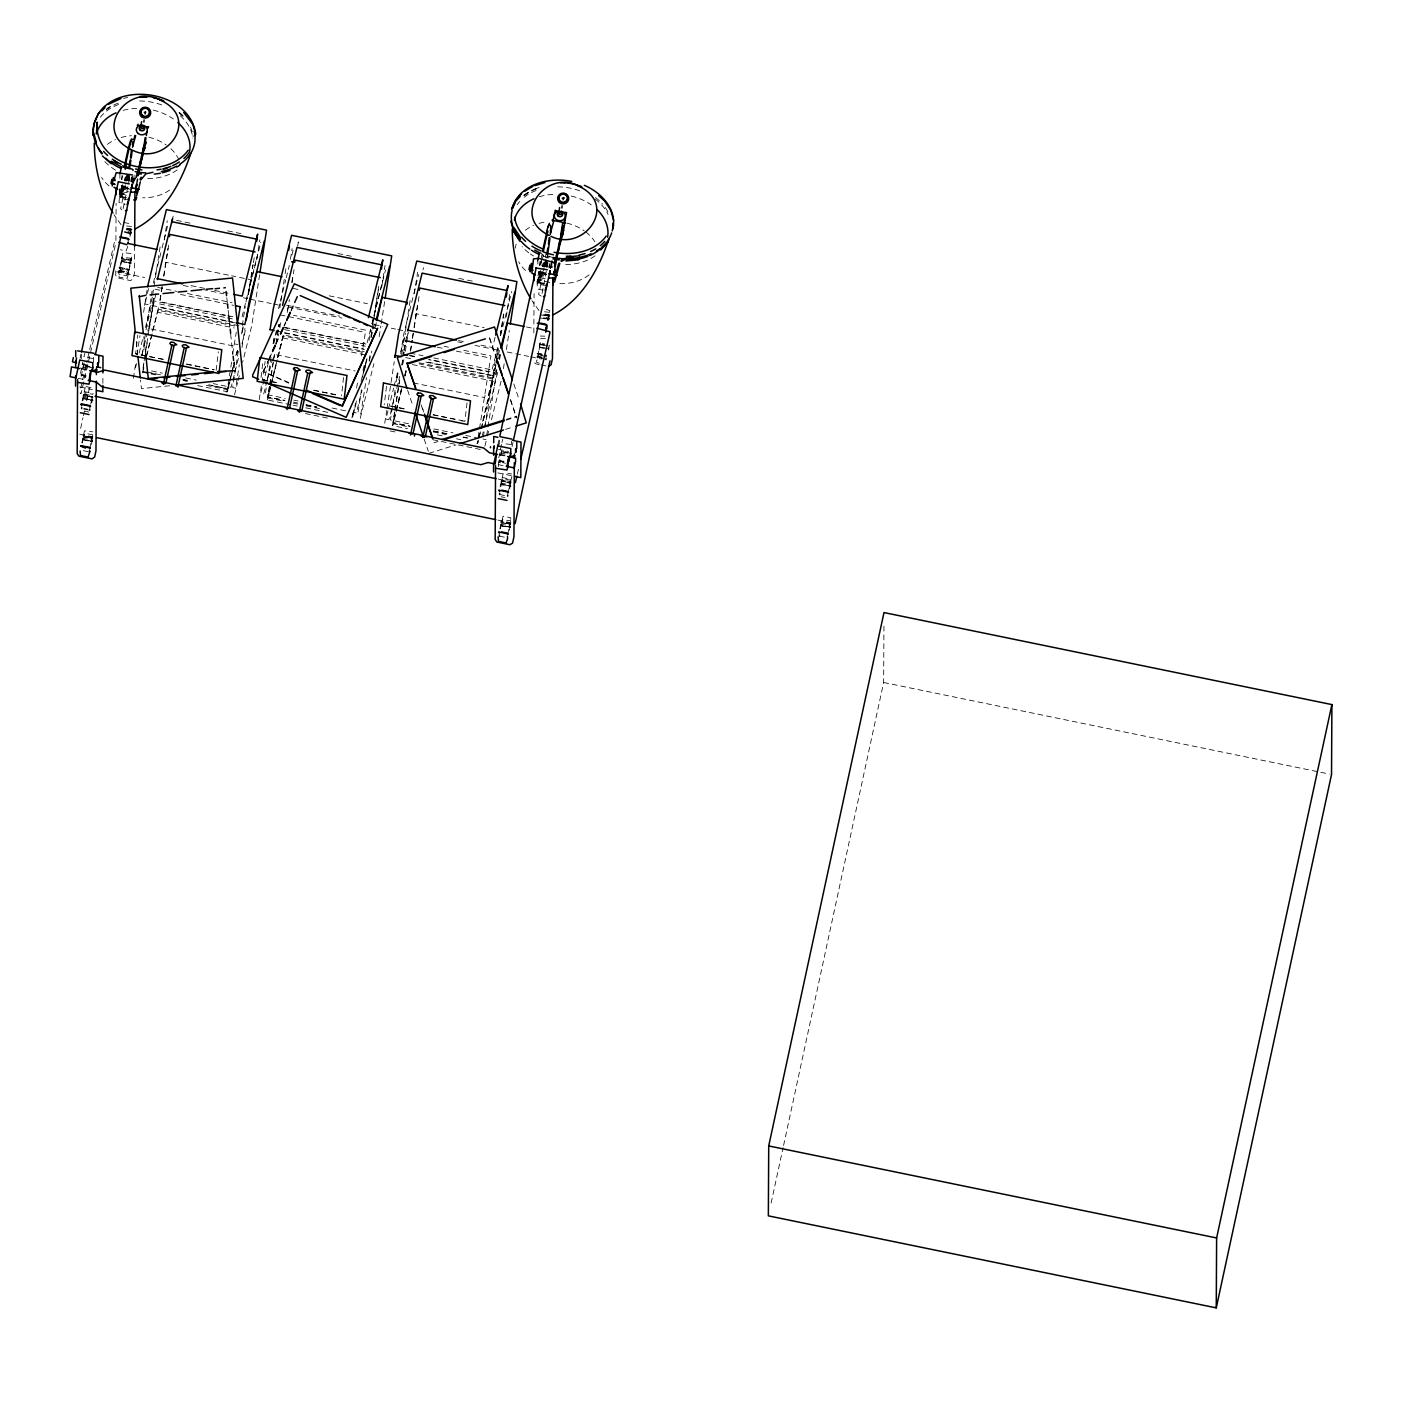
<?xml version="1.0" encoding="UTF-8"?>
<svg xmlns="http://www.w3.org/2000/svg" width="1402" height="1402" viewBox="0 0 1402 1402"><rect width="100%" height="100%" fill="white"/><g stroke="black" fill="none" stroke-linecap="round" stroke-linejoin="round"><path stroke-width="0.75" stroke-dasharray="5 3.75" d="M85.978 375.385L80.966 374.982L85.855 377.033M81.316 358.579L81.334 354.566M81.631 374.614L85.978 376.384M82.858 439.299L83.734 438.423L91.796 440.088L92.655 441.315L91.463 441.7L82.858 439.299L92.655 441.315M92.707 435.496L92.672 438.318L91.481 438.686L83.857 437.126L82.893 435.444L92.69 437.459M83.086 398.256L83.945 397.344L92.024 398.992L92.882 400.271L91.673 400.639L83.086 398.256L92.882 400.271M83.104 395.136L83.962 394.225L92.847 397.116L84.067 395.977L83.104 395.136L92.9 397.152M91.849 367.622L84.225 366.062L83.261 365.221L84.12 364.362M83.296 439.895L92.006 441.683M83.314 436.898L92.024 438.686M83.507 398.834L91.673 399.605L92.217 400.621M83.524 395.732L91.691 396.503L92.234 397.52M83.682 365.817L89.938 366.237M93.531 362.312L93.566 356.897M102.872 383.377L102.924 375.017M115.753 270.972L115.718 275.318L117.435 277.894L130.509 280.575L133.137 278.91L134.504 272.531L134.645 246.419M115.91 240.496L116.103 203.483M119.1 271.34L128.896 273.635L128.476 272.198L119.117 270.779L119.047 277.228L127.337 278.244L131.683 258.108L131.28 253.587L122.99 252.553L118.644 272.707L119.065 274.231L126.688 275.791L127.144 273.67M119.135 267.782L119.976 269.009L128.055 270.656L128.931 269.78L127.95 268.956L119.135 267.782L128.931 269.78M126.425 197.489L120.151 196.333L120.362 197.927M119.871 178.299L119.889 174.286M119.766 270.411L128.476 272.198M119.783 267.414L128.493 269.202M120.151 196.333L128.318 198.891M121.396 261.017L122.272 260.141L130.333 261.806L131.192 263.033L130 263.418L121.396 261.017L131.192 263.033M130.351 258.809L131.21 260.036L130 260.421L122.395 258.844L121.413 257.162L131.017 258.283L128.02 274.319L127.582 273.548M130.386 189.34L122.763 187.78L121.799 186.098L128.704 187.325M121.834 261.613L130.544 263.401M121.851 258.616L130.561 260.404M122.219 187.535L128.476 187.956M124.427 232.469L130.701 233.626L124.445 231.418M126.355 229.753L130.701 230.506L126.355 228.701M130.701 233.626L131.35 232.364L126.46 231.155M130.701 230.506L131.367 229.262L126.478 228.053M132.068 184.03L132.103 176.81M498.464 466.551L498.499 459.33L501.513 444.381M503.966 461.258L498.954 460.855L503.844 462.923M499.305 444.452L499.322 440.456M499.603 460.487L503.949 462.257M500.847 525.189L501.723 524.313L509.785 525.96L510.643 527.187L501.828 526.013L500.847 525.189L510.643 527.187M499.831 528.799L503.108 516.181L510.731 517.741L510.661 524.19L501.303 522.771L500.865 521.334L510.661 523.332M501.057 484.128L501.934 483.217L509.995 484.882L510.854 486.143L502.039 484.952L501.057 484.128L510.854 486.143M501.075 481.026L501.951 480.115L510.433 482.148L510.223 483.392L501.075 481.026L510.871 483.042L511.818 476.435M507.927 453.109L502.214 451.935L501.233 450.252M501.285 525.768L509.995 527.555M501.303 522.771L509.995 524.558M501.495 484.724L502.039 483.918L510.205 486.512M501.513 481.605L502.056 480.816L510.223 483.392M501.671 451.707L507.927 452.11M510.871 483.042L510.013 481.762M511.537 444.574L511.555 440.964M533.847 332.905L534.057 293.719M537.036 281.048L537.422 289.04L545.045 290.6M542.101 357.054L537.089 356.651L536.598 362.347L542.749 364.275M542.118 354.058L537.772 353.286L537.106 354.513L546.044 356.546M544.397 283.379L538.14 282.223L538.333 283.817M537.842 264.172L537.86 260.176L537.071 263.891M537.755 356.283L542.101 358.053M537.772 353.286L542.118 355.056M538.14 282.223L542.486 283.993M544.169 348.52L539.805 347.503L540.243 346.031M544.186 345.505L539.823 344.489L539.402 343.052L544.519 343.928M546.465 274.827L540.751 273.653L539.77 271.97L546.692 273.197M539.805 347.503L544.169 347.521M539.823 344.489L544.186 344.506M540.208 273.425L546.465 273.828M540.506 317.956L548.673 319.498L542.416 317.308M540.524 314.837L548.69 316.396L542.434 314.188M548.515 349.291L548.322 347.678M548.673 319.498L549.339 318.254L542.416 316.624M548.69 316.396L549.356 315.135L542.434 313.522M550.057 268.097L550.092 262.682M783.578 1145.452L883.646 682.494L883.943 625.678M128.003 174.899L126.005 180.788L126.758 174.829M545.588 262.524L543.976 266.66L544.502 262.262M131.473 181.682L131.928 176.319M132.594 176.862L132.734 182.803M132.664 180.77L133.102 175.53M133.681 181.577L133.996 177.966M134.96 174.987L134.925 182.611L133.225 181.787L135.766 177.108M549.461 267.554L549.759 263.979M551.319 266.958L551.775 261.648M551.669 267.467L552.125 262.034M127.074 177.984L127.302 175.25M545.063 263.874L545.29 261.123M119.783 189.796L119.205 195.544L120.414 197.805L122.64 194.633L126.092 181.927M120.029 188.289L119.696 196L122.955 185.239M122.062 187.64L121.588 196.262L124.743 186.413M540.05 273.53L539.823 280.365L537.93 280.102L540.927 271.112M163.158 359.438L135.608 353.777L137.799 335.183M216.153 370.321L218.344 351.744M261.035 377.418L262.735 362.978M343.525 377.453L341.527 395.855M386.514 386.286L384.253 404.635M467.059 402.847L464.886 421.424L458.524 420.109M121.816 189.147L122.377 185.467M540.366 271.34L539.577 282.152L542.732 272.286M126.11 181.138L126.636 177.756M126.671 180.805L127.179 177.493M127.424 180.77L127.932 177.511M127.985 180.437L128.739 175.653M128.336 180.385L128.879 176.88M133.383 378.19L135.696 363.311M137.01 354.811L139.972 335.691M143.6 312.331L147.21 288.952M142.058 355.74L150.995 298.03L154.01 298.626L149.033 330.714M151.328 295.892L152.327 289.478M152.327 297.084L145.335 328.366M152.66 294.946L153.659 288.532M153.992 286.394L160.284 245.788M143.863 362.82L142.531 371.372L148.91 372.687M144.196 360.682L147.823 337.181M148.156 335.043L153.799 298.714M143.74 364.906L142.776 371.197L143.793 367.061M145.072 356.353L147.718 339.266M155.99 293.439L147.823 331.047M164.279 239.987L167.259 220.762M234.625 325.965L158.076 310.245L157.76 312.243L234.309 327.98M235.098 322.916L158.549 307.178L158.233 309.194L241.179 326.228M162.019 286.779L159.372 303.884L225.284 317.43M163.666 276.089L167.977 248.312M162.229 286.727L159.916 301.693L225.845 315.24M163.894 276.036L168.853 243.983M231.628 362.172L226.774 392.157L227.317 389.966M232.732 353.69L236.272 332.256M197.594 385.603L227.369 391.719L234.537 361.804M228.14 386.672L227.843 388.669L208.688 384.744M238.305 351.254L232.679 387.6L235.676 388.214L239.321 364.695M242.283 325.615L245.262 306.372M243.142 327.717L241.792 333.851M248.242 294.735L252.886 264.82M248.469 294.683L253.096 264.768M253.429 262.63L254.428 256.215M241.968 347.608L244.964 328.366M256.881 259.019L259.861 239.777M259.633 274.774L251.729 325.772L242.634 362.277M259.23 399.658L261.526 384.779M261.859 382.658L265.153 361.418M266.24 387.881L265.241 394.295L285.272 398.396M267.572 379.329L271.55 353.672L269.92 357.405M273.197 342.982L274.529 334.447M279.822 307.844L280.488 303.568M280.821 301.43L284.799 275.791M285.132 273.653L286.113 267.239M269.359 386.409L267.712 397.099L284.729 400.586M269.692 384.271L273.004 362.89M273.337 360.752L274.336 354.355L355.144 370.952M275.984 343.665L278.963 324.423M290.862 404.775L267.467 399.956L277.228 359.718M269.587 386.356L267.94 396.906L284.957 400.411M269.92 384.218L274.547 354.285M276.212 343.613L279.191 324.37L278.647 326.543L363.714 344.016L364.257 341.825L367.271 342.438L371.39 325.912M279.857 327.7L281.171 319.148M290.442 259.3L292.107 248.61M278.297 356.564L283.239 335.954L361.926 352.13M287.2 312.506L288.514 303.954M291.826 282.573L293.158 274.038M287.743 310.315L289.39 299.625M292.037 282.521L294.034 269.692M297.68 246.191L298.346 241.915L297.785 244.106M351.955 417.884L353.497 409.279M356.581 387.951L358.123 379.346M361.558 355.898L365.747 330.189L293.439 315.327M353.006 414.396L353.322 412.381L356.336 412.994L361.996 390.264M361.488 389.809L357.86 413.31L360.857 413.923L366.483 377.594M364.8 368.428L365.799 362.014M369.112 340.633L370.776 329.961M371.109 335.428L372.424 326.876M372.757 324.738L378.715 286.253M370.987 337.496L371.986 331.1M372.319 328.962L373.3 322.548M373.633 320.41L378.943 286.201M369.147 360.489L370.461 351.955M381.73 286.884L385.042 265.504M379.206 336.62L380.853 326M381.186 323.88L384.814 300.501M384.726 423.246L386.707 410.506M387.04 408.385L394.277 361.628M395.066 390.089L390.422 420.004L410.453 424.123M396.38 381.537L397.712 372.985M400.692 353.742L403.671 334.517L418.62 274.582M401.691 354.934L403.338 344.244M403.671 342.106L405.003 333.571M405.336 331.433L410.628 297.224M394.54 412.135L392.893 422.808L409.892 426.313M394.873 409.997L399.517 380.065M401.831 365.098L402.83 358.684M404.144 350.149L405.143 343.735M401.726 388.547L392.648 425.682L401.936 388.477M394.751 412.065L393.121 422.633L410.138 426.12M395.084 409.945L399.728 380.012M402.041 365.046L403.04 358.632M404.372 350.097L405.353 343.683M405.686 341.545L406.685 335.131L406.142 337.321M405.353 351.289L408.332 332.046M414.309 293.579L417.621 272.198M410.383 351.043L412.03 340.353M412.363 338.215L413.695 329.68M414.028 327.542L418.006 301.886M410.593 350.991L412.258 340.3M412.591 338.162L413.905 329.61M414.238 327.49L419.216 295.419M478.029 441.157L477.714 443.155L480.816 430.764M483.357 436.898L484.689 428.346M485.022 426.208L496.273 353.532M481.324 428.697L493.486 379.153L419.058 363.854M481.114 428.749L493.644 378.102L496.273 361.138M496.606 359L498.271 348.309M500.251 335.499L503.563 314.118M495.835 365.361L482.113 423.632M496.168 363.223L498.481 348.257M500.479 335.428L503.791 314.066M486.704 435.374L487.686 428.959M488.019 426.821L496.974 369.112M498.621 358.421L499.287 354.145M497.64 372.441L484.601 426.313M499.62 359.613L500.619 353.216M506.245 316.87L507.244 310.455M507.577 308.317L510.223 291.23M503.406 368.708L504.387 362.347M506.367 349.589L509.329 330.469M544.099 267.011L544.887 261.929M544.659 266.678L545.168 263.383M545.413 266.66L545.921 263.383M545.974 266.327L546.71 261.543M546.324 266.257L546.868 262.77M80.51 373.44L82.7 362.364M119.976 189.866L119.012 202.396L125.146 204.324M545.36 257.267L545.991 253.815M546.85 258.056L547.516 254.375M547.358 257.933L548.024 254.34M121.343 179.631L122.114 175.285M121.939 179.526L122.57 176.039M539.332 265.504L540.103 261.158M539.928 265.399L540.559 261.929M540.997 263.786L541.628 260.316M549.146 257.267L549.374 256.075M542.521 258.599L543.257 254.901M80.089 358.386L81.001 354.145M84.138 362.943L81.158 376.735L85.627 376.98M122.675 184.678L119.696 198.453L127.985 199.487M123.113 208.67L129.983 176.897M130.631 181.454L131.543 177.213M132.577 182.575L133.505 178.334M80.668 428.416L82.963 417.796M83.419 415.675L84.803 409.314M86.644 400.814L89.395 388.091M81.842 442.927L84.453 430.835L92.742 431.851M82.473 442.927L83.769 434.778L84.19 435.531M89.921 448.377L91.813 437.109M91.41 444.434L92.707 438.388L82.876 436.302M498.078 444.276L498.989 440.035M537.965 275.738L538.789 271.883M501.706 450.796L499.147 462.607L505.526 463.238M540.664 270.551L537.685 284.343L546.412 285.465M547.954 262.77L541.417 297.014M512.028 446.712L512.957 442.471M550.565 268.448L551.477 264.207M500.461 528.817L501.758 520.65L502.179 521.421M507.91 534.25L509.802 522.981M509.399 530.324L510.714 520.738L502.424 519.721L501.969 521.842L510.678 523.629M548.357 350.027L549.672 343.981M771.118 1203.056L783.105 1147.59M127.337 179.859L128.528 174.689M128.09 179.842L128.879 176.442M128.633 179.526L129.773 174.549M128.774 181.121L129.562 177.651M545.799 259.405L543.976 266.66M546.5 260.562L544.607 268.115M546.079 265.714L547.236 260.632M547.376 262.086L545.939 267.712M546.762 267.011L547.551 263.523M80.843 387.951L82.315 381.537M82.806 379.416L87.239 360.209M87.73 358.088L89.202 351.674M89.693 349.554L114.754 240.758M115.192 245.56L81.246 392.963L79.984 393.173L92.865 395.82M82.14 400.99L85.312 387.215M82.946 400.499L84.471 391.631L93.18 393.419M90.727 404.074L92.69 395.557M129.703 234.923L131.63 226.493L125.251 225.845M91.743 402.672L92.655 398.711M127.757 246.366L126.162 250.923L120.449 249.749M130.018 236.517L131.385 230.611M148.559 288.567L144.651 305.496L144.651 303.954L225.617 320.585M375.35 326.964L376.314 322.723M496.623 369.62L495.151 375.964L424.841 361.523M499.059 359.017L500.041 354.794M500.128 486.862L503.3 473.087M500.935 486.371L502.459 477.521L511.152 479.309L508.207 492.084M547.674 320.795L549.619 312.383L541.33 311.332M509.732 488.544L510.871 480.22L503.248 478.66L502.126 481.201L502.81 480.571M548.462 320.427L549.847 310.648L545.606 309.123M517.356 474.104L518.828 467.707M124.27 180.858L125.234 177.002M124.848 180.7L125.812 176.845M125.602 180.805L126.566 176.932M126.198 180.63L127.161 176.775M153.326 283.064L161.055 252.08M162.089 247.944L168.275 223.146M172.621 218.379L173.165 216.188M135.538 367.639L136.572 363.504M139.149 353.164L143.267 336.638M153.396 298.959L146.702 325.825L149.699 326.438L149.155 328.629L234.222 346.101L234.765 343.911L237.779 344.541M154.01 298.626L153.466 300.817L230.033 316.554M142.163 353.795L147.315 333.115M165.173 264.435L165.716 262.244L229.507 275.353M146.176 356.791L158.549 307.178M143.845 368.043L142.303 374.246L142.601 372.231L148.98 373.545M146.737 355.705L158.076 310.245M250.239 281.907L250.783 279.717L231.645 275.791M242.09 316.729L257.547 254.726M245.928 302.096L260.877 242.16M229.174 382.536L227.597 388.862L208.46 384.919M229.7 380.468L231.242 374.264M231.751 372.196L234.327 361.856M235.869 355.67L236.903 351.534M242.055 330.872L243.089 326.736M236.43 354.583L237.464 350.447M241.582 333.921L243.3 326.666M227.369 391.719L234.572 362.785M236.64 354.513L237.674 350.395M238.375 358.351L231.155 387.285L213.262 383.605M241.968 343.876L246.104 327.349M234.537 394.716L237.569 382.536M238.077 380.52L240.11 372.406M278.49 308.79L285.71 279.857M286.236 277.789L289.32 265.399M291.896 255.059L293.964 246.787M268.448 362.364L260.719 393.349L263.734 393.98L266.818 381.572M268.974 360.296L270.516 354.093M273.092 343.753L276.176 331.363M273.933 343.28L278.052 326.736M267.326 379.504L272.496 358.842M276.089 344.366L278.665 334.044M268.255 394.908L270.323 386.637M270.831 384.569L275.984 363.907M277.526 357.703L283.712 332.905L364.538 349.501M277.736 357.65L283.414 334.903L364.222 351.516M267.467 399.956L270.568 387.565M271.077 385.497L276.229 364.835M375.403 307.634L375.964 305.443M371.898 323.844L382.728 280.435M372.126 323.687L373.686 317.483M374.194 315.415L385.532 269.955M362.96 370.251L365.011 361.979M371.197 337.181L372.739 330.977M373.265 328.927L374.807 322.723M352.778 414.571L355.389 404.109M361.05 381.379L366.728 358.649M356.459 400.972L352.533 417.445L356.669 400.902M362.294 377.191L366.921 358.597M363.872 371.968L366.974 359.578M369.217 361.33L371.793 351.008M360.226 418.392L373.878 363.661M400.814 351.639L405.458 333.045M422.966 269.832L423.509 267.642M387.951 410.804L385.9 419.075L388.897 419.689L399.728 376.297M388.477 408.736L393.629 388.074M394.137 386.006L397.747 371.548M398.08 373.125L397.046 377.261L400.061 377.874M403.758 350.395L406.335 340.055M406.843 337.987L407.877 333.851M402.812 363.889L403.846 359.753M415.518 315.871L416.061 313.68L484.128 327.665M393.436 420.618L395.487 412.363M396.012 410.295L401.165 389.616M404.775 375.158L406.317 368.954M404.81 376.139L406.527 368.901M405.02 376.087L407.596 365.747M495.116 337.216L492.54 347.538L477.644 344.489M500.584 333.361L501.127 331.17M497.833 347.328L491.892 370.356L488.895 369.742L488.334 371.933L428.802 359.701M500.654 335.218L511.748 291.528M495.87 364.976L488.124 395.977L485.127 395.346L484.584 397.537L412.276 382.693M496.378 362.908L499.462 350.5M477.679 441.402L477.136 443.593L490.928 355.915L461.153 349.781M478.503 438.107L480.045 431.904M478.713 438.037L480.606 430.817M482.025 436.653L484.076 428.381M484.899 446.151L486.915 438.037M487.423 436.004L489.438 427.908M491.471 419.794L501.075 381.274M542.241 266.748L543.205 262.893M542.837 266.573L543.801 262.735M543.59 266.678L544.554 262.822M544.169 266.52L545.133 262.665M544.081 267.8L539.419 283.257L537.527 282.994L537.194 281.416M83.945 356.581L84.874 353.304M540.453 264.189L541.382 260.895M548.883 268.045L549.409 266.187L541.119 265.083M501.934 442.454L502.845 439.176M540.804 272.531L537.685 281.89L537.457 279.699M126.005 180.788L126.653 178.562M133.944 181.524L135.258 178.194M121.098 191.636L119.959 194.212L121.851 194.492L121.536 193.02M269.026 358.702L262.857 372.914L269.044 359.35M276.106 343.192L278.753 337.374M284.063 325.737L285.815 321.864M291.125 310.228L293.772 304.427M276.106 343.84L279.646 336.077M284.063 326.386L285.833 322.513M291.125 310.876L293.772 305.058M552.37 266.59L551.214 267.659L552.3 267.554M84.839 394.698L84.138 395.329L85.277 392.77L92.9 394.348M544.835 336.182L540.331 336.024M92.882 358.579L84.173 356.791M510.871 444.452L504.492 443.751M107.113 108.427L110.355 106.464M523.472 195.281L528.344 192.337M506.297 419.356L516.619 416.114M433.972 442.769L438.107 441.49M506.262 420.144L516.584 416.902M428.994 453.337L455.895 444.907M505.561 429.363L513.851 426.769M535.178 188.797L539.069 187.588M214.856 288.391L225.652 287.305M214.839 289.145L225.634 288.058M169.589 385.778L141.444 388.599L140.515 380.03M119.503 196.701L126.408 197.927M131.367 230.156L122.43 228.508M131.35 233.258L122.412 231.61M131.21 260.036L121.413 258.021M119.117 270.779L128.914 272.794M537.474 282.573L544.397 283.8M549.356 316.028L542.434 314.802M549.339 319.13L542.416 317.921M549.181 348.923L539.384 346.907M537.106 353.654L542.013 354.461M537.089 356.651L541.996 357.457M80.966 374.982L85.873 375.789M498.954 460.855L503.844 461.661M510.661 524.19L500.865 522.175M131.928 229.245L125.777 227.983M549.917 315.117L543.766 313.855M127.337 192.337L124.077 192.81L120.642 208.723L121.851 209.95M545.325 278.227L542.066 278.7L538.631 294.595L541.645 296.365M125.041 179.596L128.861 180.385M121.08 185.642L127.144 186.887M539.069 271.515L547.148 273.18M128.704 188.569L121.781 186.957M546.692 274.441L539.77 272.829M120.958 188.779L128.581 190.339M538.946 274.652L544.659 275.826M118.732 189.743L128.616 191.776M538.683 276.036L544.624 277.263M176.582 220.377L182.979 221.674M185.099 222.112L191.478 223.426M227.632 230.857L234.011 232.171M236.132 232.609L242.511 233.924M337.917 253.517L344.296 254.831M346.434 255.269L352.813 256.584M458.84 278.367L465.219 279.681M467.357 280.12L473.736 281.416M123.814 222.462L131.42 224.022M526.451 326.964L534.933 328.699M545.448 338.671L540.979 338.443L537.054 360.104M293.018 288.409L301.518 290.144M329.172 295.822L367.447 303.691M548.322 345.943L539.402 343.893M191.145 285.622L206.024 288.689M214.524 290.424L231.54 293.929M286.534 305.215L339.705 316.151M458.507 340.563L464.886 341.86M546.026 359.543L537.071 357.212M116.769 271.795L144.651 277.526M183.259 285.447L191.829 287.217M202.554 289.425L224.005 293.824M243.317 297.785L247.611 298.679M249.749 299.117L271.199 303.515M273.337 303.954L279.769 305.285M288.356 307.038L341.983 318.061M374.141 324.668L382.728 326.438M391.298 328.191L395.592 329.084M397.747 329.523L404.179 330.837M457.788 341.86L462.082 342.736M474.963 345.383L498.551 350.237M507.121 351.99L528.572 356.406M530.727 356.844L541.452 359.052M539.157 364.538L535.424 363.766L533.706 361.208M541.014 364.923L546.622 366.08M157.637 287.428L176.775 291.353M187.412 293.544L232.066 302.727M444.136 346.294L448.395 347.17M154.956 289.18L163.456 290.933M180.472 294.42L233.643 305.356M280.137 314.907L365.203 332.379M437.214 347.17L445.713 348.923M456.351 351.113L490.385 358.106M227.965 315.678L234.344 316.992M285.097 327.42L365.904 344.016M410.26 353.129L423.018 355.757M433.656 357.931L495.327 370.601L494.783 372.792L428.854 359.262M227.422 317.868L233.801 319.183M284.536 329.61L365.361 346.206M409.717 355.319L416.096 356.634M409.647 355.757L416.026 357.072M227.755 321.023L234.152 322.337M276.229 330.977L282.626 332.292M284.746 332.73L363.591 348.923M405.669 357.58L414.186 359.333M425.91 362.119L493.96 376.104M419.216 362.82L493.644 378.102M282.941 337.97L368.007 355.442M412.363 364.555L493.171 381.151M163.175 359.21L135.608 353.777M186.571 364.012L214.208 369.707M262.84 379.697L269.219 380.993M271.34 381.432L277.719 382.746M313.873 390.177L320.252 391.491M322.39 391.929L328.769 393.226M330.89 393.664L337.269 394.978M390.632 405.949L397.011 407.263M399.149 407.702L405.529 408.998M433.165 414.677L462.94 420.793M186.484 364.222L214.033 369.883M262.91 379.924L269.272 381.239M271.392 381.659L277.754 382.974M313.785 390.369L320.147 391.684M322.267 392.122L328.611 393.419M330.732 393.857L337.093 395.171M390.685 406.177L397.046 407.491M399.167 407.929L405.529 409.226M433.078 414.887L439.439 416.201M441.56 416.639L447.921 417.936M450.042 418.374L456.404 419.689M151.591 370.934L162.211 373.125M185.607 377.927L196.245 380.117M293.772 400.148L298.03 401.025M332.064 408.017L349.063 411.505M433.849 428.924L452.986 432.85M465.744 435.479L476.382 437.669M483.024 439.036L486.038 439.65M147.017 372.073L161.913 375.123M183.171 379.486L187.43 380.363M293.474 402.146L297.715 403.022M306.232 404.775L316.852 406.966M433.533 430.94L450.55 434.427M463.308 437.056L467.549 437.915M151.03 373.125L159.548 374.877M182.943 379.679L187.185 380.555M305.986 404.968L316.624 407.141M433.288 431.115L450.305 434.62M463.063 437.231L467.322 438.107M151.118 373.983L155.359 374.86M183.014 380.538L187.272 381.414M206.409 385.34L227.667 389.721M267.782 397.958L284.799 401.445M293.298 403.198L297.557 404.074M306.057 405.826L320.953 408.876M392.963 423.667L409.98 427.172M433.376 431.974L446.134 434.602M293 405.213L297.242 406.072M305.759 407.824L329.137 412.626M396.906 426.558L407.544 428.732M437.301 434.865L443.698 436.162M456.456 438.791L460.697 439.667M82.543 363.924L90.166 365.589M498.516 449.376L508.628 451.462M90.166 366.851L83.261 365.221M510.17 453.144L501.233 451.111M82.438 367.061L88.151 368.235M500.409 452.934L506.122 454.108M305.443 413.537L311.84 414.852M313.96 415.29L320.357 416.604M322.478 417.042L328.874 418.357M390.142 430.94L396.521 432.254M432.745 439.702L439.141 441.017M441.262 441.455L447.659 442.752M449.797 443.19L456.193 444.504M458.314 444.942L464.71 446.257M466.831 446.695L473.228 448.009M475.366 448.447L481.745 449.762M80.194 368.025L88.098 369.655M500.146 454.318L506.087 455.527M81.544 368.989L87.572 370.216M499.533 454.861L505.561 456.106M78.144 378.312L86.17 379.96M498.131 464.605L504.159 465.85M85.995 386.584L93.619 388.144M507.787 473.245L511.607 474.034M79.756 386.987L92.339 389.581M497.745 472.877L512.431 475.891M498.236 479.098L511.099 481.745M83.892 408.403L87.713 409.191M83.664 409.051L89.728 410.278M499.638 494.503L505.684 495.747M84.996 411.277L88.817 412.065M501.075 496.764L504.895 497.552M92.725 434.865L85.101 433.288L83.98 435.969L92.69 437.757M79.756 434.164L92.62 436.811M497.99 520.089L510.854 522.736M83.349 450.655L89.062 451.83M499.427 536.142L507.489 537.825M883.646 682.494L1329.394 774.079M288.654 382.501L262.84 371.285L288.654 383.149M537.089 357.51L537.947 357.878L540.278 342.368L540.716 343.139M119.1 271.637L119.976 272.006L122.307 256.496L122.728 257.267M544.922 266.047L545.886 266.573M126.934 180.157L127.915 180.683M179.526 112.703L183.942 116.629M538.999 310.525L531.936 300.624M121.028 224.653L113.948 214.751M513.798 383.92L518.53 397.87M489.543 337.549L496.974 359.49M510.486 399.377L515.217 413.327M489.508 338.338L496.273 358.281M510.468 400.166L516.549 418.111M422.51 408.087L423.86 412.083M421.126 404.898L423.159 410.874M407.561 390.054L413.082 406.387M424.158 439.054L428.311 451.286M550.285 266.17L550.706 268.693M226.791 297.767L227.475 304.041M228.158 310.333L229.052 319.446M229.28 321.531L230.191 329.908M230.647 334.097L232.925 355.021M233.854 362.627L234.747 371.758M143.793 336.673L145.826 356.266M136.309 341.475L137.711 354.338M177.178 169.94A47.44 34.805 8.8 0 1 146.702 178.667M115.56 170.15A47.44 34.805 8.8 0 1 104.046 160.704M123.131 110.337A47.44 34.805 8.8 0 1 138.973 108.375M153.274 110.127A47.44 34.805 8.8 0 1 173.34 118.995M595.149 255.812A47.423 34.787 8.8 0 1 564.673 264.54M533.549 256.023A47.423 34.787 8.8 0 1 530.307 253.937M528.782 252.816A47.423 34.787 8.8 0 1 522.035 246.577M539.262 196.771A47.423 34.787 8.8 0 1 554.912 194.3M571.245 196.035A47.423 34.787 8.8 0 1 591.311 204.885M589.085 274.845A41.99 30.809 8.8 0 1 556.279 283.467M549.759 282.503A41.99 30.809 8.8 0 1 539.384 279.296M525.557 270.516A41.99 30.809 8.8 0 1 518.687 261.788M515.515 248.101A41.99 30.809 8.8 0 1 516.129 244.123M525.382 230.279A41.99 30.809 8.8 0 1 533.461 225.407M539.122 223.374A41.99 30.809 8.8 0 1 547.323 221.761M566.829 223.093A41.99 30.809 8.8 0 1 584.248 230.839M585.861 232.031A41.99 30.809 8.8 0 1 594.869 241.792M548.743 257.863A49.526 36.329 8.8 0 1 540.664 255.076M517.198 204.78A49.526 36.329 8.8 0 1 519.634 201.59M524.155 197.261A49.526 36.329 8.8 0 1 537.317 190.076M557.698 186.834A49.526 36.329 8.8 0 1 582.776 192.004M595.184 199.084A49.526 36.329 8.8 0 1 608.1 214.506M553.124 257.46A49.666 36.434 8.8 0 1 546.85 255.865M524.278 195.684A49.666 36.434 8.8 0 1 539.384 187.868M595.5 197.524A49.666 36.434 8.8 0 1 602.562 204.061M605.278 207.514A49.666 36.434 8.8 0 1 608.468 212.981M524.313 195.211A49.718 36.47 8.8 0 1 539.419 187.377M540.646 252.658A15.51 11.374 8.8 0 1 544.169 257.495M542.136 272.479A45.144 2.05 -78.4 0 1 539.752 271.392M541.382 272.374A45.197 2.05 -78.4 0 1 538.999 271.269M541.19 258.459A26.235 1.192 -78.4 0 1 541.908 254.743M169.642 190.059A41.99 30.809 8.8 0 1 142.671 197.787M125.426 194.931A41.99 30.809 8.8 0 1 121.396 193.423M109.058 185.958A41.99 30.809 8.8 0 1 101.61 177.458M107.393 144.388A41.99 30.809 8.8 0 1 115.472 139.534M121.133 137.484A41.99 30.809 8.8 0 1 131.49 135.696M148.84 137.203A41.99 30.809 8.8 0 1 166.26 144.967M170.904 148.717A41.99 30.809 8.8 0 1 178.562 159.022M100.366 117.277A49.526 36.329 8.8 0 1 119.328 104.204M139.709 100.962A49.526 36.329 8.8 0 1 164.788 106.114M180.227 115.7A49.526 36.329 8.8 0 1 192.828 138.132M106.307 109.812A49.666 36.434 8.8 0 1 121.396 101.978M179.07 112.879A49.666 36.434 8.8 0 1 184.591 118.189M190.479 127.109A49.666 36.434 8.8 0 1 193.196 136.642M123.674 98.403A49.929 36.627 8.8 0 1 127.67 97.492M106.324 109.338A49.718 36.47 8.8 0 1 109.251 107.2M179.193 112.388A49.718 36.47 8.8 0 1 182.102 114.982M123.411 186.484A45.197 2.05 -78.4 0 1 120.537 188.657M124.165 186.606A45.144 2.05 -78.4 0 1 121.764 185.52M133.768 183.697A18.909 2.243 -77.9 0 1 133.33 181.086"/><path stroke-width="1.5" d="M75.55 386.128L75.62 375.683M75.655 367.324L75.69 361.05M75.708 356.862L75.743 350.588M77.583 379.591L77.18 453.6L78.898 456.176L91.971 458.857L94.6 457.175L95.984 450.813L96.335 381.151M80.107 450.988L80.51 455.51L88.133 457.07L89.938 451.234M92.777 368.691L92.812 362.68L79.739 359.999M96.37 374.632L96.405 368.095M98.736 362.575L98.771 355.74M102.872 385.462L102.837 391.736L96.545 390.439M102.924 372.914L103.012 356.196L94.635 354.478M116.138 194.773L116.173 188.254M134.645 246.419L134.942 191.986M395.014 356.949L395.014 355.389L401.41 356.704M407.193 304.006L407.211 302.464L382.168 297.312L376.805 320.602M414.484 436.075L414.501 434.322M493.539 472.001L493.592 463.641M493.627 455.282L493.679 446.923M493.697 442.752L493.732 436.478L497.92 437.336M495.169 463.922L496.571 454.178M495.554 465.464L495.169 539.49L496.886 542.048L509.96 544.73L512.589 543.065L513.956 536.703L514.341 462.678M498.096 536.861L498.499 541.382L506.122 542.96L507.647 538.386M507.138 466.515L507.997 459.12M510.766 454.563L510.784 448.552L497.728 445.871M514.376 458.331L514.394 453.968M516.707 448.447L516.76 441.612M534.127 280.663L534.162 274.126M546.622 328.436L546.079 327.42M550.022 360.805L515.147 523.612M552.914 277.876L552.493 358.421L551.126 364.783L548.48 366.448M768.717 1145.942L768.349 1215.849L1216.253 1307.873L1331.532 774.517L1331.9 704.593L883.996 612.569L768.717 1145.942L1216.621 1237.966L1216.253 1307.873M139.184 296.733L145.685 295.331M139.219 295.577L143.319 333.238M234.782 370.619L217.503 371.6M406.93 363.013L415.746 388.144M92.847 135.293C91.971 78.968 187.517 83.086 195.614 133.155M612.937 228.894C617.16 209.249 601.213 192.372 584.336 185.327M143.898 122.097L144.073 119.924M561.887 207.987L562.062 205.814M76.391 361.646L76.391 362.364M114.298 183.574L114.281 184.468M115.104 180.665L115.122 179.754M97.719 363.609L97.86 362.627L97.404 364.257M132.331 186.957L132.331 187.658M135.468 188.604L136.38 184.345M136.888 185.134L137.046 183.89L136.064 188.937M490.42 447.729L490.56 446.747M550.32 272.829L550.32 273.53M140.778 127.337L141.62 121.641M558.75 213.209L559.591 207.514M143.933 146.053L145.212 137.519M145.002 144.038L145.966 137.659M561.904 231.926L562.868 225.529M562.78 234.94L560.73 235.308L562.675 223.216M564.691 223.286L562.903 234.432M147.543 286.832L166.4 209.581L266.555 230.156L259.966 272.654M171.955 222.655L172.621 218.379M237.376 323.757L240.233 306.6M256.741 241.249L257.407 236.973M246.279 319.814L248.925 302.709L264.4 240.723M270.095 329.54L273.372 308.3L291.581 235.308L391.719 255.883L385.147 298.381M288.759 250.134L289.425 245.858M381.379 269.166L382.816 259.826L368.393 317.693M394.943 357.387L398.554 334.009L416.762 261.035L516.9 281.609L510.31 324.09M506.21 297.014L506.876 292.738M132.945 170.501L133.102 169.572M145.125 113.912L145.528 111.617M563.113 199.785L563.516 197.507M146.334 135.573L147.07 131.42M564.305 221.463L565.041 217.292M564.463 223.724L566.566 212.596L564.708 212.193M136.94 182.593L137.571 179.123M554.509 266.573L555.455 261.368A26.182 1.192 -78.4 0 1 562.57 230.086M113.334 177.528L112.213 186.01M125.234 169.309L126.022 165.348M132.121 185.064L131.543 188.394L132.524 184.24M494.152 445.643L493.732 448.622M531.323 263.401L530.184 271.883L532.409 263.629M550.11 270.936L549.514 274.266L550.092 272.216M553.913 271.848L553.58 274.214M554.456 273.11L555.034 269.78L554.035 274.827M113.93 180.402L116.191 172.621L132.471 174.952M75.971 377.488L79.634 360.524M81.474 352.025L118.171 182.26M119.994 173.76L121.378 167.399M90.078 372.897L89.22 380.31M128.581 200.153L127.056 204.727M89.921 379.942L89.009 384.183L78.109 382.448M91.761 371.442L92.672 367.201M95.424 354.478L132.121 184.696M163.438 384.183L171.938 344.787M166.049 382.553L174.128 345.243M176.196 384.639L184.258 347.328M177.931 387.162L186.448 347.766M286.972 409.559L295.489 370.163M289.601 407.929L297.662 370.619M299.292 412.1L307.809 372.704M301.921 410.471L309.982 373.142M410.523 434.935L419.04 395.557M413.152 433.323L421.213 395.995M422.843 437.477L431.36 398.08M425.472 435.847L433.533 398.536M493.942 463.379L498.078 444.276M499.901 435.777L536.142 268.132M537.982 259.65L539.349 253.271M546.57 286.026L545.045 290.6M507.91 465.815L506.981 470.056L496.098 468.321M508.821 461.573L510.661 453.074M513.412 440.351L550.11 270.568M1216.621 1237.966L1331.9 704.593M145.072 147.858C144.879 150.242 141.655 149.663 143.495 147.192M501.495 348.432L507.349 323.038L524.33 326.526M545.746 332.239L547.095 326.333M515.393 482.638L516.865 476.224M520.79 459.173L549.794 333.308L549.794 331.766L536.861 328.191M561.028 234.134L561.483 233.065M76.584 358.036L75.585 363.083L76.164 361.033M515.375 450.13L515.831 448.517M143.197 150.697L145.265 141.882L144.581 144.196M143.933 150.82L146.018 141.988L145.352 144.301M140.34 181.857L138.412 189.55A45.197 2.05 -78.4 0 1 136.502 196.175M157.357 279.559L172.341 219.501M169.467 236.623L170.028 234.432L255.094 251.922M282.538 305.268L296.961 247.4L382.027 264.89M376.174 320.164L389.563 266.433M407.719 330.995L422.142 273.127L507.209 290.6L507.997 285.552L495.625 335.148M403.829 352.252L403.268 354.443L407.526 355.319M419.286 290.267L419.829 288.058L504.895 305.548M500.829 347.959L514.744 292.159M555.665 275.248L558.066 265.591A15.51 11.374 8.8 0 1 559.118 263.103M143.477 152.695L139.481 168.433M559.31 244.036L561.168 236.57M560.046 244.193L563.516 230.191A26.235 1.192 -78.4 0 0 556.191 261.543L554.929 268.483A45.197 2.05 -78.4 0 0 554.281 272.496M138.763 168.24L140.848 160.021M556.226 256.163L557.26 252.062M556.944 256.373L559.573 246.069M133.838 139.552L134.942 135.398M132.524 147.192L135.679 135.556M550.495 233.065L553.65 221.446M91.218 370.286L89.71 380.766M509.136 456.491L507.629 466.971M546.605 231.085L549.356 223.304M552.914 221.271L555.21 210.265L557.12 211.176M190.76 153.466C180.893 183.276 163.789 214.208 135.013 228.964M608.731 239.339C598.882 269.166 581.777 300.098 553.001 314.854M146.544 126.811L148.594 126.723L148.121 128.02M140.813 179.929L145.913 173.813L152.923 172.288M559.819 263.418L556.401 275.44A45.197 2.05 -78.4 0 1 554.473 282.047M136.713 197.629L135.503 200.398L133.663 199.89M93.566 124.655L97.667 115.472M512.063 208.162C519.634 183.872 549.286 176.792 571.701 181.419M511.625 209.319L515.726 200.118L521.562 193.826M272.566 350.938L275.213 345.12M280.523 333.501L283.169 327.682M286.709 319.919L290.249 312.173M294.665 302.481L297.312 296.663M272.566 351.587L275.23 345.768M280.523 334.149L283.169 328.331M286.709 320.567L290.249 312.821M342.263 406.422L377.611 328.243L342.263 405.774L306.53 390.264M111.897 179.316L110.968 183.557L115.017 184.398M73.36 357.598L72.448 361.839L76.479 362.68M529.886 265.206L528.957 269.447L533.005 270.271M530.832 266.871L530.254 268.623L531.27 268.448M131.525 139.008L130.333 141.216A26.235 1.192 -78.4 0 0 124.69 165.068M132.261 139.219L131.069 141.427A26.182 1.192 -78.4 0 0 125.444 165.226M547.691 227.247L548.865 225.056M97.754 114.228L105.045 106.359M102.031 110.758L104.94 107.621M188.254 150.207C163.806 183.434 92.725 166.961 97.194 122.097L96.423 133.979A47.44 34.805 8.8 0 1 115.98 112.861M515.638 201.345L520.002 196.631M606.225 236.097C594.43 252.062 572.524 255.812 554 252.307M601.44 247.944L608.713 240.075M601.178 249.083L608.433 241.232M600.634 249.994L607.82 242.231M132.419 144.283L132.91 146.001M550.39 230.156L550.898 231.873M89.009 414.536L80.3 412.749M506.998 500.409L498.288 498.621M561.536 261.35L566.706 258.546L572.997 257.968M564.2 198.12L562.237 198.225M108.357 104.361L120.975 98.508M524.681 191.25L532.988 186.256M126.916 210.02L125.461 210.686M544.905 295.892L543.45 296.558M118.276 181.717L129.282 183.907M97.124 369.988L92.059 370.461M515.112 455.878L510.03 456.351M162.965 383.517L164.63 383.482M298.819 411.434L300.501 411.399M406.913 363.433L485.407 338.846M408.963 363.574L431.676 356.459M444.066 352.568L454.406 349.343M442.261 439.404L504.229 420.004M444.294 439.545L504.194 420.793M460.049 443.61L503.493 430.011M515.918 426.12L526.258 422.878L520.563 403.864M534.986 185.625L544.94 182.54M135.959 198.663L135.468 197.77M138.132 124.287L137.308 125.269M555.84 211.089L556.314 212.14M150.014 294.893L158.654 294.034M162.982 293.596L173.795 292.51M178.107 292.072L186.764 291.213M191.075 290.775L201.888 289.688M206.199 289.268L212.683 288.619M148.349 378.522L213.192 372.021M156.971 378.417L148.332 379.276L146.071 357.598M163.456 377.751L169.94 377.103M176.424 376.455L185.064 375.596M191.548 374.947L198.032 374.299M204.517 373.651L213.157 372.774M219.641 372.126L226.125 371.477M178.247 384.919L243.212 378.4L232.539 277.982L130.772 288.181L135.381 332.922M566.566 256.934L579.499 255.777M566.969 258.774L579.534 257.635M566.741 259.878L579.324 258.757M565.847 260.965L578.693 259.808M145.615 112.633L144.266 112.353M130.596 192.197L134.995 192.074M128.423 199.592L128.441 198.348M119.941 236.885L128.108 238.428M128.213 240.163L129.089 239.251L120.151 237.218M128.195 243.282L128.213 241.985M535.599 267.957L547.253 269.78M548.568 278.069L552.984 277.964M546.412 285.465L546.412 284.22M537.264 323.126L547.06 325.141L546.202 326.053M546.184 329.155L546.184 327.875M77.653 350.903L93.934 353.216M546.044 356.546L546.044 355.284M546.026 359.543L546.026 358.299M81.474 403.881L90.184 405.669M81.666 407.334L81.649 408.63M89.746 407.176L90.604 406.265L80.808 404.249L81.666 405.511M89.728 410.278L89.728 408.998M81.246 445.678L89.956 447.466M89.518 448.938L90.394 448.062L80.597 446.046L85.487 448.114M89.5 451.935L89.518 450.69M499.638 493.224L499.638 494.503M507.717 493.048L508.593 492.155L498.797 490.139L499.655 491.401M507.699 496.168L507.717 494.871M499.427 534.916L499.41 536.16M507.506 534.81L508.365 533.952L498.569 531.936L499.427 533.163M507.489 537.825L507.489 536.563M185.397 348.134L189.025 347.188L185.783 344.822L183.259 344.822L182.155 345.786L182.996 347.135M308.931 373.528L312.558 372.564L309.316 370.216L306.81 370.198L305.689 371.162L306.53 372.511M175.776 385.883L178.142 386.374M422.861 436.653L424.052 436.776M552.02 220.167L565.041 222.848M123.551 167.346L132.261 169.134M131.192 187.71L139.271 189.375M549.181 273.6L557.26 275.265M171.798 221.691L256.864 239.164L257.635 234.116L242.178 296.102L233.678 294.367M380.257 277.631L295.191 260.159L294.648 262.349L291.651 261.736M540.383 323.143L546.097 324.318M127.494 243.37L157.199 249.486M126.899 244.737L118.872 242.318M282.03 276.737L256.987 271.602L244.807 324.528L236.272 322.775M157.112 278.63L182.628 283.87M407.474 330.066L456.386 340.125M235.764 305.794L240.022 306.652M405.318 340.616L435.093 346.732M269.832 329.663L274.091 330.539M500.058 436.67L511.923 439.106M512.606 440.351L521.001 442.086L520.825 477.609L514.516 476.312M96.703 366.833L100.751 367.657M285.412 407.807L289.11 408.56M408.963 433.2L412.644 433.954M421.283 435.724L426.821 436.863M161.756 382.834L165.454 383.587M297.627 410.751L301.307 411.505M421.178 436.127L424.859 436.881M79.528 368.568L71.484 366.921L70.1 376.665L76.129 377.909M89.57 370.636L97.614 372.284L104.835 370.128L483.637 447.957L489.473 452.793L497.517 454.441M507.559 456.509L515.603 458.156L515.585 461.538L514.201 467.917L506.175 466.253M88.186 380.38L96.23 382.027L102.066 386.864L480.868 464.693L488.089 462.537L494.117 463.782M95.003 396.258L496.08 478.66M501.898 490.139L508.155 491.559M96.913 437.687L495.852 519.651M501.688 531.936L507.401 533.111M550.863 236.237C582.917 252.5 618.037 206.813 580.831 187.202C547.06 166.277 509.031 216.977 549.339 235.431M132.892 150.364C164.928 166.628 200.048 120.922 162.842 101.33C129.089 80.405 91.06 131.105 131.367 149.558M122.745 165.751L128.143 167.416M300.186 295.594L375.631 328.366M331.959 310.035L339.897 313.487M343.858 315.205L349.817 317.798M353.795 319.516L359.753 322.11M363.714 323.827L367.692 325.562M312.488 393.489L340.283 405.564M258.651 379.329L252.675 376.735L252.675 375.088L294.28 283.817L387.776 324.423L346.171 417.34L264.61 381.905M554.859 262.752L538.596 258.389L533.514 258.862L531.866 273.127L535.249 274.985M117.26 189.112L113.895 187.237M542.013 248.61C528.904 242.826 516.777 232.066 514.552 217.257M534.688 250.099L540.12 253.079M111.284 161.248L122.132 167.206M598.654 195.632L604.665 200.977L610.816 210.282L613.655 220.237M183.68 112.423L192.845 124.41L195.684 134.364M102.381 155.92L111.196 163.771M514.236 227.93L520.352 237.201M513.745 229.928L519.897 239.216M513.675 231.102L519.792 240.373M520.002 241.372L513.938 232.189L510.836 221.183M530.85 298.766C518.337 277.911 512.361 253.271 512.238 229.017M112.879 212.894C100.348 192.021 94.39 167.381 94.267 143.144M512.449 379.924L494.503 326.999L397.257 357.457L406.86 388.021M497.657 361.488L502.372 375.438M503.055 377.436L508.47 393.384M496.939 360.279L502.354 376.227M503.02 378.225L508.435 394.172M424.543 414.063L432.657 438.002M407.614 365.011L415.728 388.932M425.192 416.85L432.622 438.791M415.167 412.503L423.474 437.003M194.247 131.578L195.386 135.556M93.426 132.156L96.247 142.058M551.88 260.93L552.125 262.034M226.108 291.493L226.563 295.682M227.475 304.041L227.93 308.23M228.841 316.607L229.297 320.795M230.208 329.155L230.664 333.343M233.17 356.353L233.626 360.542M137.939 356.476L140.27 377.892M177.791 122.482A47.44 34.805 8.8 0 1 189.62 151.276M514.411 219.886A47.423 34.787 8.8 0 1 533.969 198.751M597.112 209.634A47.423 34.787 8.8 0 1 607.592 237.166M604.823 241.337A49.929 36.627 8.8 0 1 600.266 245.7M595.745 248.855A49.929 36.627 8.8 0 1 590.663 251.484M585.09 253.569A49.929 36.627 8.8 0 1 579.131 255.059M570.754 256.11A49.929 36.627 8.8 0 1 566.461 256.198M553.51 254.814A49.929 36.627 8.8 0 1 543.135 251.799M541.172 251.011A49.929 36.627 8.8 0 1 531.954 246.156M525.61 241.354A49.929 36.627 8.8 0 1 521.579 237.288M564.831 182.611A49.929 36.627 8.8 0 1 581.655 186.624M603.824 245.49A49.526 36.329 8.8 0 1 589.769 255.55M587.981 256.303A49.526 36.329 8.8 0 1 578.325 259.107M559.31 259.861A49.526 36.329 8.8 0 1 552.914 258.862M538.754 254.235A49.526 36.329 8.8 0 1 531.516 250.257M529.868 249.153A49.526 36.329 8.8 0 1 521.229 241.477M563.867 258.792A49.666 36.434 8.8 0 1 553.124 257.46M560.888 211.036A5.555 4.907 6.8 0 1 564.515 218.519A5.555 4.907 6.8 0 1 555.437 218.765A5.555 4.907 6.8 0 1 558.014 211.124M611.675 232.855A51.138 37.521 8.8 0 1 608.153 240.057M599.495 248.943A51.138 37.521 8.8 0 1 596.323 251.046M591.118 253.744A51.138 37.521 8.8 0 1 579.306 257.407M520.352 239.199A51.138 37.521 8.8 0 1 516.935 234.73M513.447 228.088A51.138 37.521 8.8 0 1 512.133 210.405M512.659 208.512A51.138 37.521 8.8 0 1 515.112 203.027M613.007 223.146A51.138 37.521 8.8 0 1 612.201 230.962M560.414 182.751A49.876 36.592 8.8 0 1 564.743 183.084M577.501 185.695A49.876 36.592 8.8 0 1 581.567 187.097M553.299 284.711A45.197 2.05 -78.4 0 1 552.984 283.186M553.071 281.767A45.197 2.05 -78.4 0 1 553.527 277.631M560.94 260.93A15.51 11.374 8.8 0 1 566.408 257.95M555.648 275.265A45.144 2.05 -78.4 0 1 554.614 279.016M542.679 250.94A26.235 1.192 -78.4 0 1 547.218 230.98M543.415 251.098A26.182 1.192 -78.4 0 1 547.954 231.172M550.25 225.091A23.343 1.91 -81.1 0 1 550.32 234.344M549.952 237.919A23.343 1.91 -81.1 0 1 547.516 254.375M549.216 237.762A23.431 1.91 -81.1 0 1 548.445 243.79M547.814 247.979A23.431 1.91 -81.1 0 1 546.762 254.288M556.454 258.336A18.909 2.243 -77.9 0 1 555.402 262.069M555.718 258.108A18.717 2.226 -77.9 0 1 554.176 263.401M564.025 194.265A4.171 4.066 0.6 0 1 566.706 200.381A4.171 4.066 0.6 0 1 559.871 200.749A4.171 4.066 0.6 0 1 561.869 194.387M189.305 152.24A49.929 36.627 8.8 0 1 183.89 158.444M179.333 161.966A49.929 36.627 8.8 0 1 172.674 165.611M170.886 166.365A49.929 36.627 8.8 0 1 163.158 168.766M161.142 169.186A49.929 36.627 8.8 0 1 157.024 169.835M141.988 169.94A49.929 36.627 8.8 0 1 135.538 168.941M121.273 164.279A49.929 36.627 8.8 0 1 112.3 159.145M107.621 155.464A49.929 36.627 8.8 0 1 103.59 151.416M140.34 96.352A49.929 36.627 8.8 0 1 146.842 96.72M153.291 97.737A49.929 36.627 8.8 0 1 163.666 100.751M179.894 165.033A49.526 36.329 8.8 0 1 176.827 167.066M169.993 170.431A49.526 36.329 8.8 0 1 162.334 172.796M160.336 173.235A49.526 36.329 8.8 0 1 154.15 174.111M141.339 173.988A49.526 36.329 8.8 0 1 137.046 173.375M120.782 168.363A49.526 36.329 8.8 0 1 105.833 158.303M101.838 153.905A49.526 36.329 8.8 0 1 98.298 148.542M97.369 146.702A49.526 36.329 8.8 0 1 95.336 141.024M145.878 172.902A49.666 36.434 8.8 0 1 135.135 171.587M194.878 135.293A51.138 37.521 8.8 0 1 179.964 164.139M176.67 166.137A51.138 37.521 8.8 0 1 161.318 171.535M102.364 153.326A51.138 37.521 8.8 0 1 97.965 147.298M96.3 144.143A51.138 37.521 8.8 0 1 93.496 134.312M93.338 130.368A51.138 37.521 8.8 0 1 94.144 124.515M167.013 168.1A49.876 36.592 8.8 0 1 163.07 169.169M117.47 162.807A49.876 36.592 8.8 0 1 113.93 160.704M140.288 96.826A49.876 36.592 8.8 0 1 146.772 97.194M159.513 99.822A49.876 36.592 8.8 0 1 163.578 101.224M140.095 179.719A15.51 11.374 8.8 0 1 141.146 177.23M137.676 189.375A45.144 2.05 -78.4 0 1 136.625 193.143M135.556 191.741A45.197 2.05 -78.4 0 1 136.012 188.481M138.22 175.653A26.235 1.192 -78.4 0 1 144.248 148.174M137.466 175.495A26.182 1.192 -78.4 0 1 143.495 148.069M132.717 141.725A23.343 1.91 -81.1 0 1 132.629 144.634M132.174 150.172A23.343 1.91 -81.1 0 1 131.192 158.04M130.894 160.091A23.343 1.91 -81.1 0 1 129.527 168.503M131.438 150.014A23.431 1.91 -81.1 0 1 130.456 157.9M130.158 159.968A23.431 1.91 -81.1 0 1 128.774 168.415M138.237 170.29A18.717 2.226 -77.9 0 1 136.204 177.511M134.732 331.871L131.946 355.6L219.027 373.493L221.814 349.746L134.732 331.871M259.913 357.58L257.127 381.326L344.191 399.219L346.995 375.473L259.913 357.58M383.447 382.974L380.661 406.703L467.742 424.596L470.529 400.849L383.447 382.974M97.527 366.325C97.509 369.076 99.384 356.809 97.527 366.325M515.515 452.198C515.498 454.967 517.373 442.681 515.515 452.198M140.831 126.583L140.971 128.669L143.337 128.616L143.179 126.531L140.831 126.583M558.82 212.473L558.96 214.559L561.308 214.488L561.168 212.403L558.82 212.473M170.939 342.281L169.835 343.245L170.676 344.612L173.077 345.611L176.705 344.664L173.462 342.298L170.939 342.281M294.49 367.675L293.368 368.621L294.21 369.988L296.611 370.987L300.238 370.04L296.996 367.675L294.49 367.675M418.041 393.051L416.92 394.015L417.761 395.364L420.162 396.38L423.79 395.417L420.547 393.068L418.041 393.051M430.361 395.592L429.24 396.538L430.081 397.905L432.482 398.904L436.11 397.958L432.868 395.592L430.361 395.592M559.451 202.519A5.555 5.415 0.6 0 0 568.599 199.61A5.555 5.415 0.6 0 0 561.431 193.353A5.555 5.415 0.6 0 0 559.451 202.519M558.136 216.048A2.786 2.453 6.8 0 0 562.693 214.821A2.786 2.453 6.8 0 0 559.083 211.912A2.786 2.453 6.8 0 0 558.136 216.048M560.011 201.66A4.732 4.609 0.6 0 0 567.792 199.189A4.732 4.609 0.6 0 0 561.694 193.862A4.732 4.609 0.6 0 0 560.011 201.66M141.462 116.646A5.555 5.415 0.6 0 0 150.61 113.737A5.555 5.415 0.6 0 0 143.442 107.481A5.555 5.415 0.6 0 0 141.462 116.646M138.132 133.523A5.555 4.907 6.8 0 0 147.245 131.069A5.555 4.907 6.8 0 0 140.042 125.234A5.555 4.907 6.8 0 0 138.132 133.523M140.147 130.176A2.786 2.453 6.8 0 0 144.704 128.949A2.786 2.453 6.8 0 0 141.111 126.022A2.786 2.453 6.8 0 0 140.147 130.176M142.023 115.788A4.732 4.609 0.6 0 0 149.804 113.317A4.732 4.609 0.6 0 0 143.705 107.989A4.732 4.609 0.6 0 0 142.023 115.788M142.391 115.385A4.171 4.066 0.6 0 0 149.26 113.194A4.171 4.066 0.6 0 0 143.88 108.497A4.171 4.066 0.6 0 0 142.391 115.385"/></g></svg>
